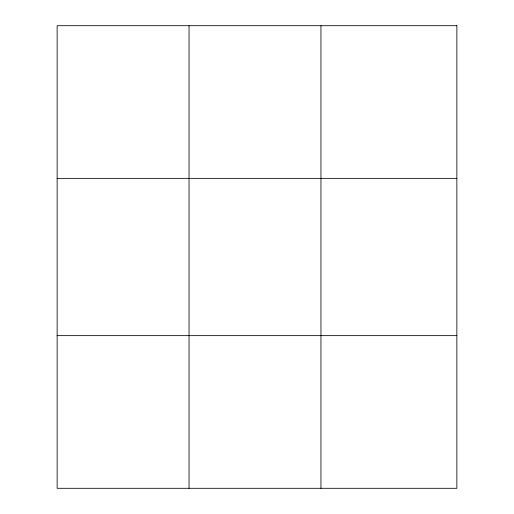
<?xml version="1.0" encoding="UTF-8"?>
<svg xmlns="http://www.w3.org/2000/svg" width="514" height="514" viewBox="0 0 514 514"><rect width="100%" height="100%" fill="white"/><g stroke="black" fill="none" stroke-linecap="round" stroke-linejoin="round"><path stroke-width="0.77" d="M189.049 25.7L189.049 488.3M320.954 25.7L320.954 488.3M57.138 178.358L456.862 178.358M57.138 335.642L456.862 335.642M456.862 25.7L456.862 488.3L57.138 488.3L57.138 25.7L456.862 25.7"/></g></svg>
